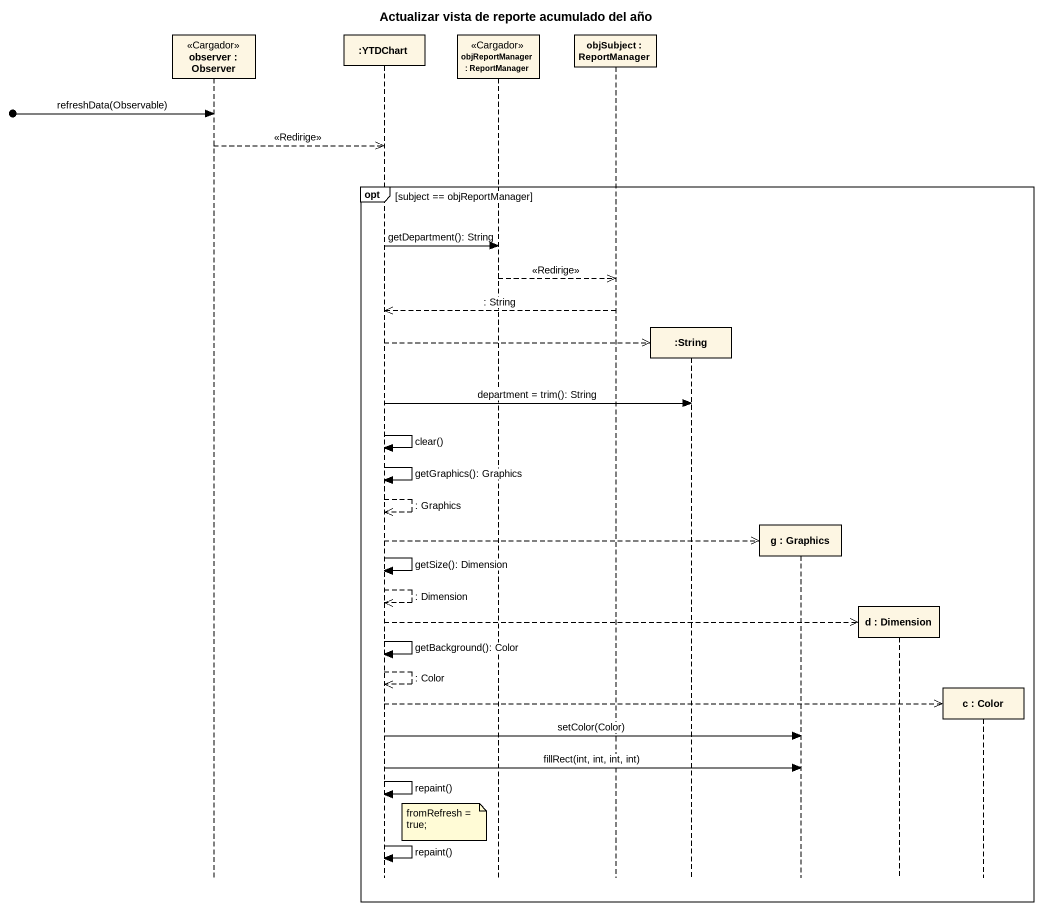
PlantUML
@startuml
title Actualizar vista de reporte acumulado del año
hide footbox
participant "observer : Observer" as observer <<Cargador>>
participant ":YTDChart" as YTDChart
participant "objReportManager : ReportManager" as objReportManager <<Cargador>>
participant "objSubject : ReportManager" as objSubject
participant ":String" as String
participant "g : Graphics" as g
participant "d : Dimension" as d
participant "c : Color" as c

[o-> observer : refreshData(Observable)
observer -->> YTDChart : <<Redirige>>
opt subject == objReportManager
  YTDChart -> objReportManager : getDepartment(): String
  objReportManager -->> objSubject : <<Redirige>>
  objSubject -->> YTDChart : : String
  YTDChart -->> String **
  YTDChart -> String : department = trim(): String
  YTDChart -> YTDChart : clear()
  YTDChart -> YTDChart : getGraphics(): Graphics
  YTDChart -->> YTDChart : : Graphics
  YTDChart -->> g **
  YTDChart -> YTDChart : getSize(): Dimension
  YTDChart -->> YTDChart : : Dimension
  YTDChart -->> d **
  YTDChart -> YTDChart : getBackground(): Color
  YTDChart -->> YTDChart : : Color
  YTDChart -->> c **
  YTDChart -> g : setColor(Color)
  YTDChart -> g : fillRect(int, int, int, int)
  YTDChart -> YTDChart : repaint()
  note left of objReportManager : fromRefresh = true;
  YTDChart -> YTDChart : repaint()
end
@enduml
